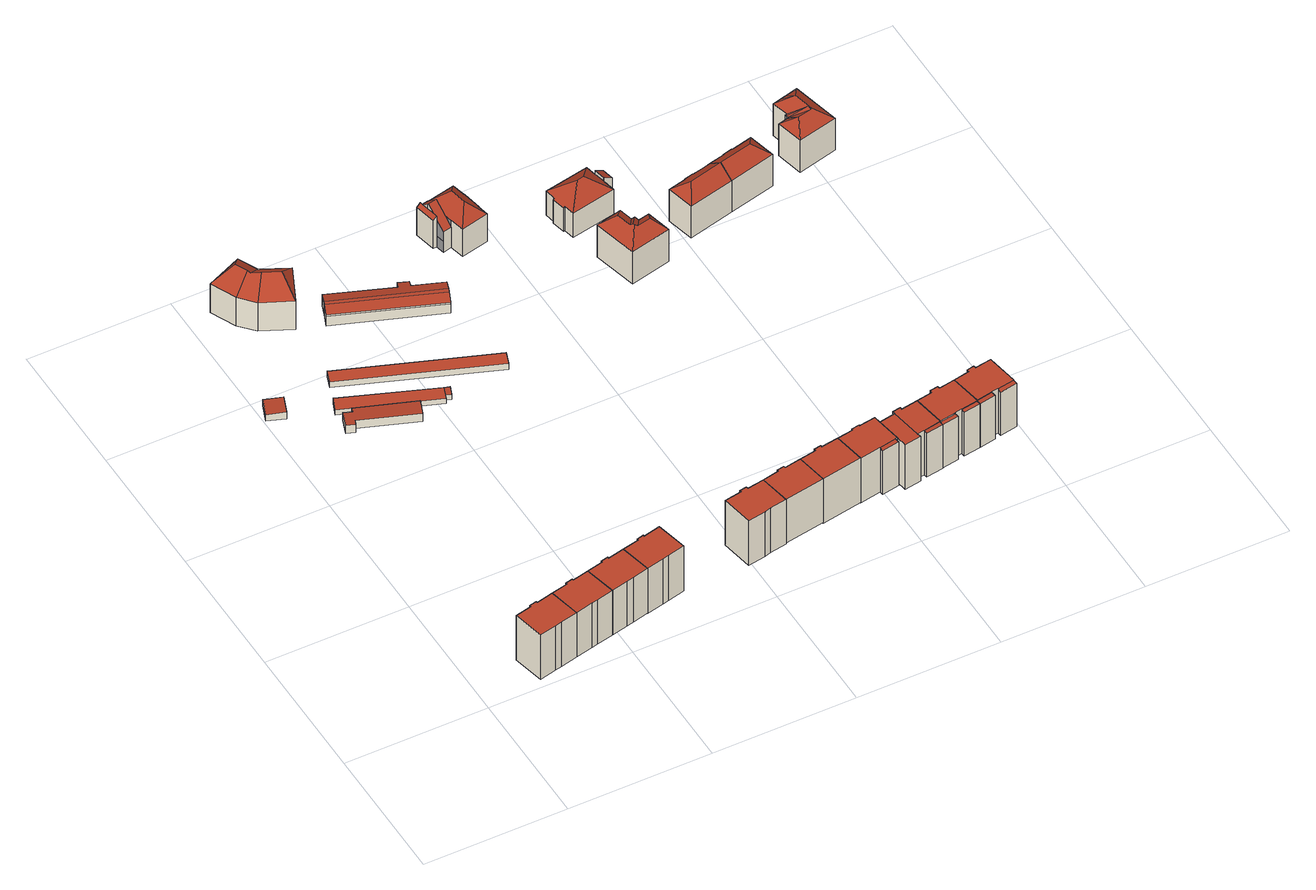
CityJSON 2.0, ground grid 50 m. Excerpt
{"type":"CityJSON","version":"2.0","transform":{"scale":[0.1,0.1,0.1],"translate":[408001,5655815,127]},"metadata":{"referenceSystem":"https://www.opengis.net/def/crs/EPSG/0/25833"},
"CityObjects":{
"building1":{"type":"Building","attributes":{"Dachtyp_tdc":"tdcPolyFlatRoof","Gemeindeschluessel":14612000,"Dachneigung":0,"QualitaetDacherkennung":67,"Geometrietyp2DReferenz":"3000","measuredHeight":18.79,"function":"31001_9998","roofType":"1000"},"geometry":[{"type":"Solid","lod":"2","boundaries":[[[[0,1,2,3]],[[1,4,5,2]],[[4,6,7,5]],[[6,8,9,7]],[[8,10,11,9]],[[10,12,13,11]],[[12,14,15,13]],[[14,16,17,15]],[[16,18,19,17]],[[18,0,3,19]],[[18,16,14,12,10,8,6,4,1,0]],[[3,2,5,7,9,11,13,15,17,19]]]],"semantics":{"surfaces":[{"type":"WallSurface"},{"type":"RoofSurface"},{"type":"GroundSurface"}],"values":[[0,0,0,0,0,0,0,0,0,0,1,2]]}}]},
"building2":{"type":"Building","attributes":{"Dachtyp_tdc":"tdcPolyFlatRoof","Gemeindeschluessel":14612000,"Dachneigung":0,"QualitaetDacherkennung":68,"Geometrietyp2DReferenz":"3000","measuredHeight":18.8,"function":"31001_9998","roofType":"1000"},"geometry":[{"type":"Solid","lod":"2","boundaries":[[[[14,12,13,15]],[[12,20,21,13]],[[20,22,23,21]],[[22,24,25,23]],[[24,26,27,25]],[[26,28,29,27]],[[28,30,31,29]],[[30,32,33,31]],[[32,34,35,33]],[[34,14,15,35]],[[34,32,30,28,26,24,22,20,12,14]],[[15,13,21,23,25,27,29,31,33,35]]]],"semantics":{"surfaces":[{"type":"WallSurface"},{"type":"RoofSurface"},{"type":"GroundSurface"}],"values":[[0,0,0,0,0,0,0,0,0,0,1,2]]}}]},
"building3":{"type":"Building","attributes":{"Dachtyp_tdc":"tdcPolyFlatRoof","Gemeindeschluessel":14612000,"Dachneigung":2.93,"QualitaetDacherkennung":84,"Geometrietyp2DReferenz":"3000","measuredHeight":2.89,"function":"31001_9998","roofType":"2100"},"geometry":[{"type":"Solid","lod":"2","boundaries":[[[[36,37,38,39]],[[37,40,41,38]],[[40,42,43,41]],[[42,36,39,43]],[[42,40,37,36]],[[39,38,41,43]]]],"semantics":{"surfaces":[{"type":"WallSurface"},{"type":"RoofSurface"},{"type":"GroundSurface"}],"values":[[0,0,0,0,1,2]]}}]},
"building4":{"type":"Building","attributes":{"Dachtyp_tdc":"tdcPolyFlatRoof","Gemeindeschluessel":14612000,"Dachneigung":0,"QualitaetDacherkennung":68,"Geometrietyp2DReferenz":"3000","measuredHeight":18.78,"function":"31001_9998","roofType":"1000"},"geometry":[{"type":"Solid","lod":"2","boundaries":[[[[44,45,46,47]],[[45,48,49,46]],[[48,50,51,49]],[[50,52,53,51]],[[52,54,55,53]],[[54,56,57,55]],[[56,58,59,57]],[[58,30,31,59]],[[30,28,29,31]],[[28,44,47,29]],[[28,30,58,56,54,52,50,48,45,44]],[[47,46,49,51,53,55,57,59,31,29]]]],"semantics":{"surfaces":[{"type":"WallSurface"},{"type":"RoofSurface"},{"type":"GroundSurface"}],"values":[[0,0,0,0,0,0,0,0,0,0,1,2]]}}]},
"building5":{"type":"Building","attributes":{"Dachtyp_tdc":"tdcPolyFlatRoof","Gemeindeschluessel":14612000,"Dachneigung":2.66,"QualitaetDacherkennung":83,"Geometrietyp2DReferenz":"3000","measuredHeight":3.35,"function":"31001_2463","roofType":"2100"},"geometry":[{"type":"Solid","lod":"2","boundaries":[[[[60,61,62,63]],[[61,64,65,62]],[[64,66,67,65]],[[66,68,69,67]],[[68,70,71,69]],[[70,72,73,71]],[[72,74,75,73]],[[74,60,63,75]],[[74,72,70,68,66,64,61,60]],[[63,62,65,67,69,71,73,75]]]],"semantics":{"surfaces":[{"type":"WallSurface"},{"type":"RoofSurface"},{"type":"GroundSurface"}],"values":[[0,0,0,0,0,0,0,0,1,2]]}}]},
"building6":{"type":"Building","attributes":{"Dachtyp_tdc":"tdcPolyFlatRoof","Gemeindeschluessel":14612000,"Dachneigung":0,"QualitaetDacherkennung":67,"Geometrietyp2DReferenz":"3000","measuredHeight":18.97,"function":"31001_9998","roofType":"1000"},"geometry":[{"type":"Solid","lod":"2","boundaries":[[[[76,77,78,79]],[[77,80,81,78]],[[80,82,83,81]],[[82,84,85,83]],[[84,86,87,85]],[[86,88,89,87]],[[88,90,91,89]],[[90,54,92,91]],[[54,52,93,92]],[[52,76,79,93]],[[52,54,90,88,86,84,82,80,77,76]],[[79,78,81,83,85,87,89,91,92,93]]]],"semantics":{"surfaces":[{"type":"WallSurface"},{"type":"RoofSurface"},{"type":"GroundSurface"}],"values":[[0,0,0,0,0,0,0,0,0,0,1,2]]}}]},
"building7":{"type":"Building","attributes":{"Dachtyp_tdc":"tdcPolyFlatRoof","Gemeindeschluessel":14612000,"Dachneigung":2.82,"QualitaetDacherkennung":84,"Geometrietyp2DReferenz":"3000","measuredHeight":2.32,"function":"31001_2463","roofType":"2100"},"geometry":[{"type":"Solid","lod":"2","boundaries":[[[[94,95,96,97]],[[95,98,99,96]],[[98,100,101,99]],[[100,102,103,101]],[[102,94,97,103]],[[102,100,98,95,94]],[[97,96,99,101,103]]]],"semantics":{"surfaces":[{"type":"WallSurface"},{"type":"RoofSurface"},{"type":"GroundSurface"}],"values":[[0,0,0,0,0,1,2]]}}]},
"building8":{"type":"Building","attributes":{"Dachtyp_tdc":"tdcFreeFormRoof","Gemeindeschluessel":14612000,"Dachneigung":38.25,"QualitaetDacherkennung":18,"Geometrietyp2DReferenz":"3000","measuredHeight":17.77,"function":"31001_9998","roofType":"5000"},"geometry":[{"type":"Solid","lod":"2","boundaries":[[[[104,105,106,107]],[[105,108,109,106]],[[108,110,111,109]],[[110,112,113,111]],[[112,114,115,113]],[[114,116,117,115]],[[116,104,107,117]],[[118,116,114]],[[119,120,118,114,112]],[[121,122,119,112,110]],[[121,110,108]],[[122,121,108,105]],[[120,119,122,105,104]],[[118,120,104,116]],[[107,106,109,111,113,115,117]]]],"semantics":{"surfaces":[{"type":"WallSurface"},{"type":"RoofSurface"},{"type":"GroundSurface"}],"values":[[0,0,0,0,0,0,0,1,1,1,1,1,1,1,2]]}}]},
"building9":{"type":"Building","attributes":{"Dachtyp_tdc":"tdcPolyFlatRoof","Gemeindeschluessel":14612000,"Dachneigung":2.87,"QualitaetDacherkennung":68,"Geometrietyp2DReferenz":"3000","measuredHeight":2.33,"function":"31001_2463","roofType":"2100"},"geometry":[{"type":"Solid","lod":"2","boundaries":[[[[123,124,125,126]],[[124,127,103,125]],[[127,100,101,103]],[[100,123,126,101]],[[100,127,124,123]],[[126,125,103,101]]]],"semantics":{"surfaces":[{"type":"WallSurface"},{"type":"RoofSurface"},{"type":"GroundSurface"}],"values":[[0,0,0,0,1,2]]}}]},
"building10":{"type":"Building","attributes":{"Dachtyp_tdc":"tdcPolyFlatRoof","Gemeindeschluessel":14612000,"Dachneigung":2.82,"QualitaetDacherkennung":86,"Geometrietyp2DReferenz":"3000","measuredHeight":2.56,"function":"31001_2463","roofType":"2100"},"geometry":[{"type":"Solid","lod":"2","boundaries":[[[[128,129,130,131]],[[129,132,133,130]],[[132,134,135,133]],[[134,128,131,135]],[[134,132,129,128]],[[131,130,133,135]]]],"semantics":{"surfaces":[{"type":"WallSurface"},{"type":"RoofSurface"},{"type":"GroundSurface"}],"values":[[0,0,0,0,1,2]]}}]},
"building11":{"type":"Building","attributes":{"Dachtyp_tdc":"tdcFreeFormRoof","Gemeindeschluessel":14612000,"Dachneigung":14.36,"QualitaetDacherkennung":86,"Geometrietyp2DReferenz":"3000","measuredHeight":5.66,"function":"31001_9998","roofType":"5000"},"geometry":[{"type":"Solid","lod":"2","boundaries":[[[[136,137,138,139]],[[137,140,141,138]],[[140,142,143,141]],[[142,144,145,143]],[[144,146,147,145]],[[146,148,149,147]],[[148,150,151,149]],[[150,152,153,151]],[[152,154,155,153]],[[154,156,157,155]],[[156,158,159,157]],[[158,136,139,159]],[[160,161,162,163]],[[164,165,166,148,146,167,168,169]],[[161,164,169,162]],[[144,167,146]],[[137,136,163,162]],[[142,140,169,168]],[[140,137,162,169]],[[144,142,168,167]],[[150,148,166]],[[152,150,166,165]],[[158,156,161,160]],[[154,152,165,164]],[[156,154,164,161]],[[136,158,160,163]],[[139,138,141,143,145,147,149,151,153,155,157,159]]]],"semantics":{"surfaces":[{"type":"WallSurface"},{"type":"RoofSurface"},{"type":"GroundSurface"}],"values":[[0,0,0,0,0,0,0,0,0,0,0,0,1,1,1,0,0,0,0,0,0,0,0,0,0,0,2]]}}]},
"building12":{"type":"Building","attributes":{"Dachtyp_tdc":"tdcPolyFlatRoof","Gemeindeschluessel":14612000,"Dachneigung":0,"QualitaetDacherkennung":69,"Geometrietyp2DReferenz":"3000","measuredHeight":18.72,"function":"31001_9998","roofType":"1000"},"geometry":[{"type":"Solid","lod":"2","boundaries":[[[[170,171,172,173]],[[171,174,175,172]],[[174,176,177,175]],[[176,178,179,177]],[[178,180,181,179]],[[180,182,183,181]],[[182,184,185,183]],[[184,186,187,185]],[[186,188,189,187]],[[188,170,173,189]],[[188,186,184,182,180,178,176,174,171,170]],[[173,172,175,177,179,181,183,185,187,189]]]],"semantics":{"surfaces":[{"type":"WallSurface"},{"type":"RoofSurface"},{"type":"GroundSurface"}],"values":[[0,0,0,0,0,0,0,0,0,0,1,2]]}}]},
"building13":{"type":"Building","attributes":{"Dachtyp_tdc":"tdcPolyFlatRoof","Gemeindeschluessel":14612000,"Dachneigung":0,"QualitaetDacherkennung":70,"Geometrietyp2DReferenz":"3000","measuredHeight":18.46,"function":"31001_9998","roofType":"1000"},"geometry":[{"type":"Solid","lod":"2","boundaries":[[[[188,190,191,192]],[[190,193,194,191]],[[193,195,196,194]],[[195,197,198,196]],[[197,199,200,198]],[[199,201,202,200]],[[201,170,203,202]],[[170,188,192,203]],[[170,201,199,197,195,193,190,188]],[[192,191,194,196,198,200,202,203]]]],"semantics":{"surfaces":[{"type":"WallSurface"},{"type":"RoofSurface"},{"type":"GroundSurface"}],"values":[[0,0,0,0,0,0,0,0,1,2]]}}]},
"building14":{"type":"Building","attributes":{"Dachtyp_tdc":"tdcPolyFlatRoof","Gemeindeschluessel":14612000,"Dachneigung":0,"QualitaetDacherkennung":69,"Geometrietyp2DReferenz":"3000","measuredHeight":18.89,"function":"31001_9998","roofType":"1000"},"geometry":[{"type":"Solid","lod":"2","boundaries":[[[[199,204,205,206]],[[204,207,208,205]],[[207,209,210,208]],[[209,211,212,210]],[[211,213,214,212]],[[213,215,216,214]],[[215,201,217,216]],[[201,199,206,217]],[[201,215,213,211,209,207,204,199]],[[206,205,208,210,212,214,216,217]]]],"semantics":{"surfaces":[{"type":"WallSurface"},{"type":"RoofSurface"},{"type":"GroundSurface"}],"values":[[0,0,0,0,0,0,0,0,1,2]]}}]},
"building15":{"type":"Building","attributes":{"Gemeindeschluessel":14612000,"Geometrietyp2DReferenz":"3000","function":"31001_9998","roofType":"9999"},"children":["building15-1","building15-2","building15-3"]},
"building15-1":{"type":"BuildingPart","attributes":{"Dachtyp_tdc":"tdcHipRoof","Dachneigung":44.05,"QualitaetDacherkennung":69,"Geometrietyp2DReferenz":"3000","measuredHeight":16.42,"roofType":"3200"},"parents":["building15"],"geometry":[{"type":"MultiSurface","lod":"2","boundaries":[[[218,219,220,221]],[[219,222,223,220]],[[222,224,225,223]],[[224,226,227,225]],[[226,228,229,227]],[[228,230,231,229]],[[230,232,233,234,231]],[[235,218,221,236]],[[230,228,237]],[[218,235,238]],[[228,226,224,222,219,218,238,237]],[[235,239,240,232,230,237,238]],[[221,220,223,225,227,229,231,234,236]]],"semantics":{"surfaces":[{"type":"WallSurface"},{"type":"RoofSurface"},{"type":"GroundSurface"}],"values":[0,0,0,0,0,0,0,0,1,1,1,1,2]}}]},
"building15-2":{"type":"BuildingPart","attributes":{"Dachtyp_tdc":"tdcPolyFlatRoof","Dachneigung":39.05,"QualitaetDacherkennung":62,"Geometrietyp2DReferenz":"3000","measuredHeight":12.85,"roofType":"2100"},"parents":["building15"],"geometry":[{"type":"MultiSurface","lod":"2","boundaries":[[[241,242,243,244,245]],[[246,247,248,249,250,251]],[[247,241,245,248]],[[247,246,252,253,242,241]],[[245,244,249,248]]],"semantics":{"surfaces":[{"type":"WallSurface"},{"type":"RoofSurface"},{"type":"GroundSurface"}],"values":[0,0,0,1,2]}}]},
"building15-3":{"type":"BuildingPart","attributes":{"Dachtyp_tdc":"tdcGableRoof","Dachneigung":44.41,"QualitaetDacherkennung":48,"Geometrietyp2DReferenz":"3000","measuredHeight":15.3,"roofType":"3100"},"parents":["building15"],"geometry":[{"type":"MultiSurface","lod":"2","boundaries":[[[243,254,235,236,244]],[[233,255,256,234]],[[254,243,253,257,258]],[[255,233,240,258,257,252,251]],[[244,236,234,256,249]]],"semantics":{"surfaces":[{"type":"WallSurface"},{"type":"RoofSurface"},{"type":"GroundSurface"}],"values":[0,0,1,1,2]}}]},
"building16":{"type":"Building","attributes":{"Gemeindeschluessel":14612000,"Geometrietyp2DReferenz":"3000","function":"31001_9998","roofType":"9999"},"children":["building16-1","building16-2"]},
"building16-1":{"type":"BuildingPart","attributes":{"Dachtyp_tdc":"tdcPolyFlatRoof","Dachneigung":15.29,"QualitaetDacherkennung":28,"Geometrietyp2DReferenz":"3000","measuredHeight":18.82,"roofType":"2100"},"parents":["building16"],"geometry":[{"type":"MultiSurface","lod":"2","boundaries":[[[259,260,261,262]],[[263,264,265,266]],[[264,259,262,265]],[[264,263,260,259]],[[262,261,266,265]]],"semantics":{"surfaces":[{"type":"WallSurface"},{"type":"RoofSurface"},{"type":"GroundSurface"}],"values":[0,0,0,1,2]}}]},
"building16-2":{"type":"BuildingPart","attributes":{"Dachtyp_tdc":"tdcPolyFlatRoof","Dachneigung":0,"QualitaetDacherkennung":68,"Geometrietyp2DReferenz":"3000","measuredHeight":19.02,"roofType":"1000"},"parents":["building16"],"geometry":[{"type":"MultiSurface","lod":"2","boundaries":[[[267,268,269,270]],[[268,271,266,269]],[[271,263,266]],[[272,273,274,261,260]],[[273,275,276,274]],[[275,277,278,276]],[[279,280,281,282]],[[277,283,284,278]],[[283,279,282,284]],[[280,285,286,281]],[[285,267,270,286]],[[285,280,279,283,277,275,273,272,271,268,267]],[[270,269,266,261,274,276,278,284,282,281,286]]],"semantics":{"surfaces":[{"type":"WallSurface"},{"type":"RoofSurface"},{"type":"GroundSurface"}],"values":[0,0,0,0,0,0,0,0,0,0,0,1,2]}}]},
"building17":{"type":"Building","attributes":{"Gemeindeschluessel":14612000,"Geometrietyp2DReferenz":"3000","function":"31001_9998","roofType":"9999"},"children":["building17-1","building17-2","building17-3"]},
"building17-1":{"type":"BuildingPart","attributes":{"Dachtyp_tdc":"tdcPolyFlatRoof","Dachneigung":4,"QualitaetDacherkennung":31,"Geometrietyp2DReferenz":"3000","measuredHeight":18.61,"roofType":"2100"},"parents":["building17"],"geometry":[{"type":"MultiSurface","lod":"2","boundaries":[[[287,288,289,290]],[[291,292,293,294]],[[292,287,290,293]],[[292,291,288,287]],[[290,289,294,293]]],"semantics":{"surfaces":[{"type":"WallSurface"},{"type":"RoofSurface"},{"type":"GroundSurface"}],"values":[0,0,0,1,2]}}]},
"building17-2":{"type":"BuildingPart","attributes":{"Dachtyp_tdc":"tdcPolyFlatRoof","Dachneigung":0,"QualitaetDacherkennung":70,"Geometrietyp2DReferenz":"3000","measuredHeight":18.99,"roofType":"1000"},"parents":["building17"],"geometry":[{"type":"MultiSurface","lod":"2","boundaries":[[[295,296,297,289,288]],[[296,298,297]],[[299,300,301]],[[299,302,303,300]],[[302,304,305,303]],[[304,306,307,305]],[[306,308,309,307]],[[308,310,291,294,309]],[[310,308,306,304,302,299,296,295]],[[289,297,300,303,305,307,309,294]]],"semantics":{"surfaces":[{"type":"WallSurface"},{"type":"RoofSurface"},{"type":"GroundSurface"}],"values":[0,0,0,0,0,0,0,0,1,2]}}]},
"building17-3":{"type":"BuildingPart","attributes":{"Dachtyp_tdc":"tdcPolyFlatRoof","Dachneigung":0,"QualitaetDacherkennung":58,"Geometrietyp2DReferenz":"3000","measuredHeight":18.98,"roofType":"1000"},"parents":["building17"],"geometry":[{"type":"MultiSurface","lod":"2","boundaries":[[[298,311,312,297]],[[311,313,314,312]],[[313,268,315,314]],[[268,267,316,315]],[[267,301,300,316]],[[301,267,268,313,311,298]],[[297,312,314,315,316,300]]],"semantics":{"surfaces":[{"type":"WallSurface"},{"type":"RoofSurface"},{"type":"GroundSurface"}],"values":[0,0,0,0,0,1,2]}}]},
"building18":{"type":"Building","attributes":{"Dachtyp_tdc":"tdcFreeFormRoof","Gemeindeschluessel":14612000,"Dachneigung":39.58,"QualitaetDacherkennung":52,"Geometrietyp2DReferenz":"3000","measuredHeight":17.96,"function":"31001_9998","roofType":"5000"},"geometry":[{"type":"Solid","lod":"2","boundaries":[[[[317,318,319,320]],[[317,320,321]],[[322,323,318,317,321,324]],[[325,326,322,324,327]],[[328,329,330,331,332,333,334,335]],[[324,321,329,328]],[[321,320,330,329]],[[320,319,331,330]],[[319,336,332,331]],[[336,337,333,332]],[[337,338,334,333]],[[338,327,335,334]],[[327,324,328,335]],[[325,327,338]],[[326,325,338,337]],[[323,322,326,337,336]],[[318,323,336,319]]]],"semantics":{"surfaces":[{"type":"RoofSurface"},{"type":"GroundSurface"},{"type":"WallSurface"}],"values":[[0,0,0,0,1,2,2,2,2,2,2,2,2,0,0,0,0]]}}]},
"building19":{"type":"Building","attributes":{"Gemeindeschluessel":14612000,"Geometrietyp2DReferenz":"3000","function":"31001_9998","roofType":"9999"},"children":["building19-1","building19-2"]},
"building19-1":{"type":"BuildingPart","attributes":{"Dachtyp_tdc":"tdcHipRoof","Dachneigung":37.8,"QualitaetDacherkennung":76,"Geometrietyp2DReferenz":"3000","measuredHeight":15.13,"roofType":"3200"},"parents":["building19"],"geometry":[{"type":"MultiSurface","lod":"2","boundaries":[[[339,340,341,342]],[[340,343,344,341]],[[343,345,346,344]],[[345,347,348,346]],[[347,349,350,348]],[[349,351,352,350]],[[351,353,354,352]],[[353,355,356,354]],[[355,357,358,356]],[[340,339,357,355,359]],[[353,351,349,347,345,343,360]],[[355,353,360,359]],[[343,340,359,360]],[[358,342,341,344,346,348,350,352,354,356]]],"semantics":{"surfaces":[{"type":"WallSurface"},{"type":"RoofSurface"},{"type":"GroundSurface"}],"values":[0,0,0,0,0,0,0,0,0,1,1,1,1,2]}}]},
"building19-2":{"type":"BuildingPart","attributes":{"Dachtyp_tdc":"tdcPolyFlatRoof","Dachneigung":32.58,"QualitaetDacherkennung":32,"Geometrietyp2DReferenz":"3000","measuredHeight":11.87,"roofType":"2100"},"parents":["building19"],"geometry":[{"type":"MultiSurface","lod":"2","boundaries":[[[361,362,339,342,363]],[[362,364,339]],[[365,366,367,358,357]],[[366,361,363,367]],[[366,365,364,362,361]],[[363,342,358,367]]],"semantics":{"surfaces":[{"type":"WallSurface"},{"type":"RoofSurface"},{"type":"GroundSurface"}],"values":[0,0,0,0,1,2]}}]},
"building20":{"type":"Building","attributes":{"Gemeindeschluessel":14612000,"Geometrietyp2DReferenz":"3000","function":"31001_9998","roofType":"9999"},"children":["building20-1","building20-2","building20-3"]},
"building20-1":{"type":"BuildingPart","attributes":{"Dachtyp_tdc":"tdcPolyFlatRoof","Dachneigung":0,"QualitaetDacherkennung":33,"Geometrietyp2DReferenz":"3000","measuredHeight":18.32,"roofType":"1000"},"parents":["building20"],"geometry":[{"type":"MultiSurface","lod":"2","boundaries":[[[368,369,370,371]],[[369,372,373,370]],[[372,374,375,373]],[[374,372,369,368]],[[371,370,373,375]]],"semantics":{"surfaces":[{"type":"WallSurface"},{"type":"RoofSurface"},{"type":"GroundSurface"}],"values":[0,0,0,1,2]}}]},
"building20-2":{"type":"BuildingPart","attributes":{"Dachtyp_tdc":"tdcPolyFlatRoof","Dachneigung":0,"QualitaetDacherkennung":34,"Geometrietyp2DReferenz":"3000","measuredHeight":18.39,"roofType":"1000"},"parents":["building20"],"geometry":[{"type":"MultiSurface","lod":"2","boundaries":[[[376,377,378,379]],[[377,380,381,378]],[[380,382,383,381]],[[382,380,377,376]],[[379,378,381,383]]],"semantics":{"surfaces":[{"type":"WallSurface"},{"type":"RoofSurface"},{"type":"GroundSurface"}],"values":[0,0,0,1,2]}}]},
"building20-3":{"type":"BuildingPart","attributes":{"Dachtyp_tdc":"tdcPolyFlatRoof","Dachneigung":0,"QualitaetDacherkennung":70,"Geometrietyp2DReferenz":"3000","measuredHeight":18.84,"roofType":"1000"},"parents":["building20"],"geometry":[{"type":"MultiSurface","lod":"2","boundaries":[[[384,385,368,371,383,382]],[[386,308,387,375,374]],[[308,388,389,387]],[[388,390,391,389]],[[390,392,393,391]],[[392,394,395,393]],[[394,396,397,395]],[[396,398,376,379,397]],[[396,394,392,390,388,308,386,385,384,398]],[[379,383,371,375,387,389,391,393,395,397]]],"semantics":{"surfaces":[{"type":"WallSurface"},{"type":"RoofSurface"},{"type":"GroundSurface"}],"values":[0,0,0,0,0,0,0,0,1,2]}}]},
"building21":{"type":"Building","attributes":{"Gemeindeschluessel":14612000,"Geometrietyp2DReferenz":"3000","function":"31001_9998","roofType":"9999"},"children":["building21-1","building21-2","building21-3"]},
"building21-1":{"type":"BuildingPart","attributes":{"Dachtyp_tdc":"tdcPolyFlatRoof","Dachneigung":10.38,"QualitaetDacherkennung":28,"Geometrietyp2DReferenz":"3000","measuredHeight":18.53,"roofType":"2100"},"parents":["building21"],"geometry":[{"type":"MultiSurface","lod":"2","boundaries":[[[399,400,401,402]],[[403,404,405,406]],[[402,401,404,403]],[[400,399,406,405]],[[399,402,403,406]]],"semantics":{"surfaces":[{"type":"RoofSurface"},{"type":"GroundSurface"},{"type":"WallSurface"}],"values":[0,1,2,2,2]}}]},
"building21-2":{"type":"BuildingPart","attributes":{"Dachtyp_tdc":"tdcPolyFlatRoof","Dachneigung":4.94,"QualitaetDacherkennung":30,"Geometrietyp2DReferenz":"3000","measuredHeight":18.44,"roofType":"2100"},"parents":["building21"],"geometry":[{"type":"MultiSurface","lod":"2","boundaries":[[[407,408,409,378]],[[410,411,412,413]],[[411,407,378,412]],[[411,410,408,407]],[[378,409,413,412]]],"semantics":{"surfaces":[{"type":"WallSurface"},{"type":"RoofSurface"},{"type":"GroundSurface"}],"values":[0,0,0,1,2]}}]},
"building21-3":{"type":"BuildingPart","attributes":{"Dachtyp_tdc":"tdcPolyFlatRoof","Dachneigung":0,"QualitaetDacherkennung":70,"Geometrietyp2DReferenz":"3000","measuredHeight":18.85,"roofType":"1000"},"parents":["building21"],"geometry":[{"type":"MultiSurface","lod":"2","boundaries":[[[414,415,410,413,404,401]],[[416,396,397,409,408]],[[396,417,418,397]],[[417,419,420,418]],[[419,421,422,420]],[[421,423,424,422]],[[423,425,426,424]],[[425,427,400,405,426]],[[425,423,421,419,417,396,416,415,414,427]],[[405,404,413,409,397,418,420,422,424,426]]],"semantics":{"surfaces":[{"type":"WallSurface"},{"type":"RoofSurface"},{"type":"GroundSurface"}],"values":[0,0,0,0,0,0,0,0,1,2]}}]},
"building22":{"type":"Building","attributes":{"Dachtyp_tdc":"tdcHipAndGableRoof","Gemeindeschluessel":14612000,"Dachneigung":38.65,"QualitaetDacherkennung":76,"Geometrietyp2DReferenz":"3000","measuredHeight":17.27,"function":"31001_9998","roofType":"5000"},"geometry":[{"type":"Solid","lod":"2","boundaries":[[[[428,429,430,431]],[[429,432,433,430]],[[432,434,435,433]],[[434,436,437,435]],[[436,438,439,437]],[[438,440,441,439]],[[440,442,443,441]],[[442,444,445,443]],[[444,446,447,445]],[[446,448,449,447]],[[448,428,431,449]],[[444,442,450]],[[442,440,438,450]],[[438,436,434,432,429,428,448,446,444,450]],[[431,430,433,435,437,439,441,443,445,447,449]]]],"semantics":{"surfaces":[{"type":"WallSurface"},{"type":"RoofSurface"},{"type":"GroundSurface"}],"values":[[0,0,0,0,0,0,0,0,0,0,0,1,1,1,2]]}}]},
"building23":{"type":"Building","attributes":{"Dachtyp_tdc":"tdcHipAndGableRoof","Gemeindeschluessel":14612000,"Dachneigung":38.48,"QualitaetDacherkennung":75,"Geometrietyp2DReferenz":"3000","measuredHeight":17.28,"function":"31001_9998","roofType":"5000"},"geometry":[{"type":"Solid","lod":"2","boundaries":[[[[451,452,453,437]],[[452,454,455,453]],[[454,456,457,455]],[[456,458,459,457]],[[458,460,461,459]],[[460,462,463,461]],[[462,464,465,463]],[[464,466,467,465]],[[466,468,441,467]],[[468,438,439,441]],[[438,451,437,439]],[[466,464,469]],[[464,462,460,458,456,454,452,451,438,469]],[[438,468,466,469]],[[437,453,455,457,459,461,463,465,467,441,439]]]],"semantics":{"surfaces":[{"type":"WallSurface"},{"type":"RoofSurface"},{"type":"GroundSurface"}],"values":[[0,0,0,0,0,0,0,0,0,0,0,1,1,1,2]]}}]},
"building24":{"type":"Building","attributes":{"Dachtyp_tdc":"tdcFreeFormRoof","Gemeindeschluessel":14612000,"Dachneigung":38.17,"QualitaetDacherkennung":72,"Geometrietyp2DReferenz":"3000","measuredHeight":17.59,"function":"31001_9998","roofType":"5000"},"geometry":[{"type":"Solid","lod":"2","boundaries":[[[[470,471,472,473]],[[471,474,475,472]],[[474,476,477,475]],[[476,478,479,477]],[[478,480,481,479]],[[480,482,483,481]],[[482,484,485,483]],[[484,486,487,485]],[[486,488,489,487]],[[488,490,491,489]],[[490,492,493,491]],[[492,494,495,493]],[[494,496,497,495]],[[496,470,473,497]],[[496,498,499]],[[494,498,496]],[[492,498,494]],[[498,492,490]],[[498,490,488]],[[500,499,498,488,486]],[[501,502,503,500,486,484]],[[482,501,484]],[[480,501,482]],[[501,480,478]],[[502,501,478,476]],[[503,502,476,474]],[[503,499,500]],[[503,496,499]],[[503,470,496]],[[503,471,470]],[[471,503,474]],[[473,472,475,477,479,481,483,485,487,489,491,493,495,497]]]],"semantics":{"surfaces":[{"type":"WallSurface"},{"type":"RoofSurface"},{"type":"GroundSurface"}],"values":[[0,0,0,0,0,0,0,0,0,0,0,0,0,0,1,1,1,1,1,1,1,1,1,1,1,1,1,1,1,1,1,2]]}}]}
},
"vertices":[
[187,8,219],[162,118,219],[162,118,31],[187,8,31],[220,131,219],[220,131,31],[219,137,219],[219,137,31],[244,142,219],[244,142,31],[245,137,219],[245,137,31],[304,151,219],[304,151,31],[329,40,219],[329,40,31],[269,27,219],[269,27,31],[246,21,219],[246,21,31],
[363,164,219],[363,164,31],[362,169,219],[362,169,31],[387,175,219],[387,175,31],[388,170,219],[388,170,31],[445,183,219],[445,183,31],[470,72,219],[470,72,31],[411,59,219],[411,59,31],[390,54,219],[390,54,31],
[65,1388,39],[5,1411,36],[5,1411,10],[65,1388,10],[29,1474,36],[29,1474,10],[89,1451,39],[89,1451,10],
[503,196,219],[502,201,219],[502,201,31],[503,196,31],[527,206,219],[527,206,31],[528,201,219],[528,201,31],[585,214,219],[585,214,31],[610,104,219],[610,104,31],[553,91,219],[553,91,31],[528,85,219],[528,85,31],
[226,1250,46],[219,1233,46],[219,1233,13],[226,1250,13],[190,1244,46],[190,1244,13],[211,1300,44],[211,1300,13],[239,1289,44],[239,1289,13],[245,1305,43],[245,1305,13],[442,1233,43],[442,1233,13],[421,1177,46],[421,1177,13],
[644,227,219],[643,232,219],[643,232,29],[644,227,29],[668,238,219],[668,238,29],[668,233,219],[668,233,29],[728,247,219],[728,247,29],[753,137,219],[753,137,29],[692,123,219],[692,123,29],[670,118,219],[670,118,29],[610,104,29],[585,214,29],
[521,1212,33],[202,1331,33],[202,1331,12],[521,1212,12],[220,1377,35],[220,1377,12],[537,1256,35],[537,1256,12],[526,1227,34],[526,1227,12],
[173,1766,128],[126,1818,128],[126,1818,8],[173,1766,8],[86,1907,128],[86,1907,8],[212,1962,128],[212,1962,8],[243,1894,128],[243,1894,8],[338,1849,128],[338,1849,8],[277,1717,128],[277,1717,8],[275,1799,185],[192,1844,180],[217,1826,185],[166,1897,182],[185,1856,182],
[555,1250,35],[544,1220,33],[544,1220,12],[555,1250,12],[526,1227,33],
[245,1444,35],[262,1490,33],[262,1490,10],[245,1444,10],[776,1299,33],[776,1299,10],[759,1252,35],[759,1252,10],
[368,1689,45],[381,1722,45],[381,1722,5],[368,1689,5],[386,1735,45],[386,1735,5],[400,1772,45],[400,1772,5],[617,1688,45],[617,1688,5],[627,1714,45],[627,1714,5],[662,1701,45],[662,1701,5],[653,1677,45],[653,1677,5],[757,1638,45],[757,1638,5],[743,1602,45],[743,1602,5],[738,1588,45],[738,1588,5],[725,1555,45],[725,1555,5],[725,1555,51],[738,1588,60],[381,1722,60],[368,1689,51],[743,1602,61],[757,1638,51],[653,1677,51],[617,1688,52],[400,1772,51],[386,1735,61],
[1132,183,198],[1073,173,198],[1073,173,10],[1132,183,10],[1051,166,198],[1051,166,10],[987,156,198],[987,156,10],[968,269,198],[968,269,10],[1029,279,198],[1029,279,10],[1028,285,198],[1028,285,10],[1053,289,198],[1053,289,10],[1055,282,198],[1055,282,10],[1113,292,198],[1113,292,10],
[1171,303,198],[1171,303,13],[1113,292,13],[1170,309,198],[1170,309,13],[1196,313,198],[1196,313,13],[1197,307,198],[1197,307,13],[1255,317,198],[1255,317,13],[1274,207,198],[1274,207,13],[1132,183,13],
[1313,327,198],[1313,327,9],[1255,317,9],[1312,334,198],[1312,334,9],[1337,338,198],[1337,338,9],[1338,332,198],[1338,332,9],[1398,342,198],[1398,342,9],[1417,232,198],[1417,232,9],[1274,207,9],
[940,1930,122],[950,1884,122],[950,1884,6],[940,1930,6],[954,1885,117],[954,1885,6],[968,1817,117],[968,1817,6],[963,1816,122],[963,1816,6],[972,1773,122],[972,1773,6],[874,1752,122],[874,1752,6],[863,1802,122],[863,1802,91],[863,1802,6],[841,1910,121],[841,1910,6],[913,1812,170],[901,1870,170],[842,1907,121],[857,1833,122],
[797,1901,123],[811,1904,135],[811,1904,122],[811,1904,6],[797,1901,6],[826,1827,135],[812,1825,123],[812,1825,6],[826,1827,6],[826,1827,100],[826,1827,122],[824,1840,135],[813,1891,135],
[841,1910,122],[833,1796,91],[833,1796,6],[819,1865,159],[849,1871,159],
[1494,232,192],[1492,245,195],[1492,245,7],[1494,232,7],[1552,256,195],[1555,243,192],[1555,243,7],[1552,256,7],
[1544,342,197],[1558,257,197],[1558,257,7],[1544,342,7],[1552,256,197],[1492,245,197],[1417,232,197],[1417,232,7],[1398,342,197],[1398,342,7],[1456,352,197],[1456,352,7],[1483,362,197],[1483,358,197],[1483,358,7],[1483,362,7],[1455,357,197],[1455,357,7],[1540,367,197],[1540,367,7],
[1646,233,193],[1644,245,194],[1644,245,8],[1646,233,8],[1706,256,194],[1708,243,193],[1708,243,8],[1706,256,8],
[1644,245,198],[1620,241,198],[1620,241,8],[1620,241,197],[1601,352,198],[1601,352,8],[1601,352,197],[1599,362,198],[1599,362,8],[1628,366,198],[1628,366,8],[1629,358,198],[1629,358,8],[1687,368,198],[1687,368,8],[1706,256,198],
[1622,227,197],[1622,227,8],[1564,218,197],[1564,218,8],[1558,257,8],[1544,342,8],
[1285,1521,184],[1298,1467,184],[1333,1523,146],[1321,1572,146],[1230,1550,146],[1307,1459,190],[1306,1462,190],[1267,1395,146],[1365,1464,183],[1317,1453,183],[1410,1429,146],[1267,1395,10],[1230,1550,10],[1321,1572,10],[1333,1523,10],[1346,1526,10],[1350,1508,10],[1389,1517,10],[1410,1429,10],[1346,1526,146],[1350,1508,146],[1389,1517,146],
[1357,1737,109],[1365,1693,110],[1365,1693,7],[1357,1737,7],[1208,1661,110],[1208,1661,7],[1200,1700,109],[1200,1700,7],[1195,1699,105],[1195,1699,7],[1185,1747,104],[1185,1747,7],[1190,1748,108],[1190,1748,7],[1183,1787,108],[1183,1787,7],[1340,1818,108],[1340,1818,7],[1348,1778,108],[1348,1778,7],[1289,1742,158],[1263,1737,158],
[1387,1743,106],[1357,1737,126],[1387,1743,7],[1356,1737,126],[1348,1778,126],[1379,1784,106],[1379,1784,7],
[1765,267,192],[1767,253,192],[1767,253,9],[1765,267,9],[1708,243,192],[1708,243,9],[1706,257,192],[1706,257,9],
[1848,281,193],[1850,268,193],[1850,268,9],[1848,281,9],[1790,258,193],[1790,258,9],[1788,271,193],[1788,271,9],
[1788,271,198],[1765,267,198],[1706,257,198],[1687,368,9],[1744,378,198],[1744,378,9],[1743,387,198],[1743,387,9],[1771,392,198],[1771,392,9],[1773,383,198],[1773,383,9],[1829,393,198],[1829,393,9],[1848,281,198],
[1991,293,192],[1988,306,195],[1928,296,195],[1930,283,192],[1930,283,9],[1928,296,9],[1988,306,9],[1991,293,9],
[1850,268,192],[1848,282,194],[1848,282,9],[1906,292,194],[1908,278,192],[1908,278,9],[1906,292,9],
[1928,296,198],[1906,292,198],[1848,282,198],[1886,403,198],[1886,403,9],[1885,412,198],[1885,412,9],[1910,417,198],[1910,417,9],[1912,408,198],[1912,408,9],[1969,418,198],[1969,418,9],[1988,306,198],
[1589,1604,147],[1590,1600,150],[1590,1600,17],[1589,1604,17],[1612,1605,150],[1612,1605,17],[1638,1611,150],[1638,1611,17],[1654,1615,150],[1654,1615,17],[1666,1567,190],[1666,1567,17],[1677,1518,149],[1677,1518,17],[1515,1479,150],[1515,1479,17],[1492,1575,151],[1492,1575,17],[1558,1591,151],[1558,1591,17],[1557,1596,147],[1557,1596,17],[1549,1539,190],
[1654,1615,151],[1670,1618,151],[1670,1618,17],[1696,1625,151],[1696,1625,17],[1712,1628,151],[1712,1628,17],[1711,1633,147],[1711,1633,17],[1745,1641,147],[1745,1641,17],[1746,1636,151],[1746,1636,17],[1818,1653,151],[1818,1653,17],[1841,1557,150],[1841,1557,17],[1677,1518,150],[1783,1594,190],
[1956,1681,154],[1955,1685,154],[1955,1685,19],[1956,1681,19],[1955,1687,154],[1955,1687,19],[1961,1688,154],[1961,1688,19],[1947,1746,154],[1947,1746,19],[1973,1752,154],[1973,1752,19],[1994,1758,154],[1994,1758,19],[2041,1769,154],[2041,1769,19],[2081,1600,154],[2081,1600,19],[1941,1567,154],[1941,1567,19],[1919,1662,154],[1919,1662,19],[1949,1669,154],[1949,1669,19],[1953,1670,154],[1953,1670,19],[1958,1671,154],[1958,1671,19],[1968,1624,193],[2017,1635,193],[2019,1638,195],[2005,1711,192],[2019,1652,192],[2016,1649,195]
]}
